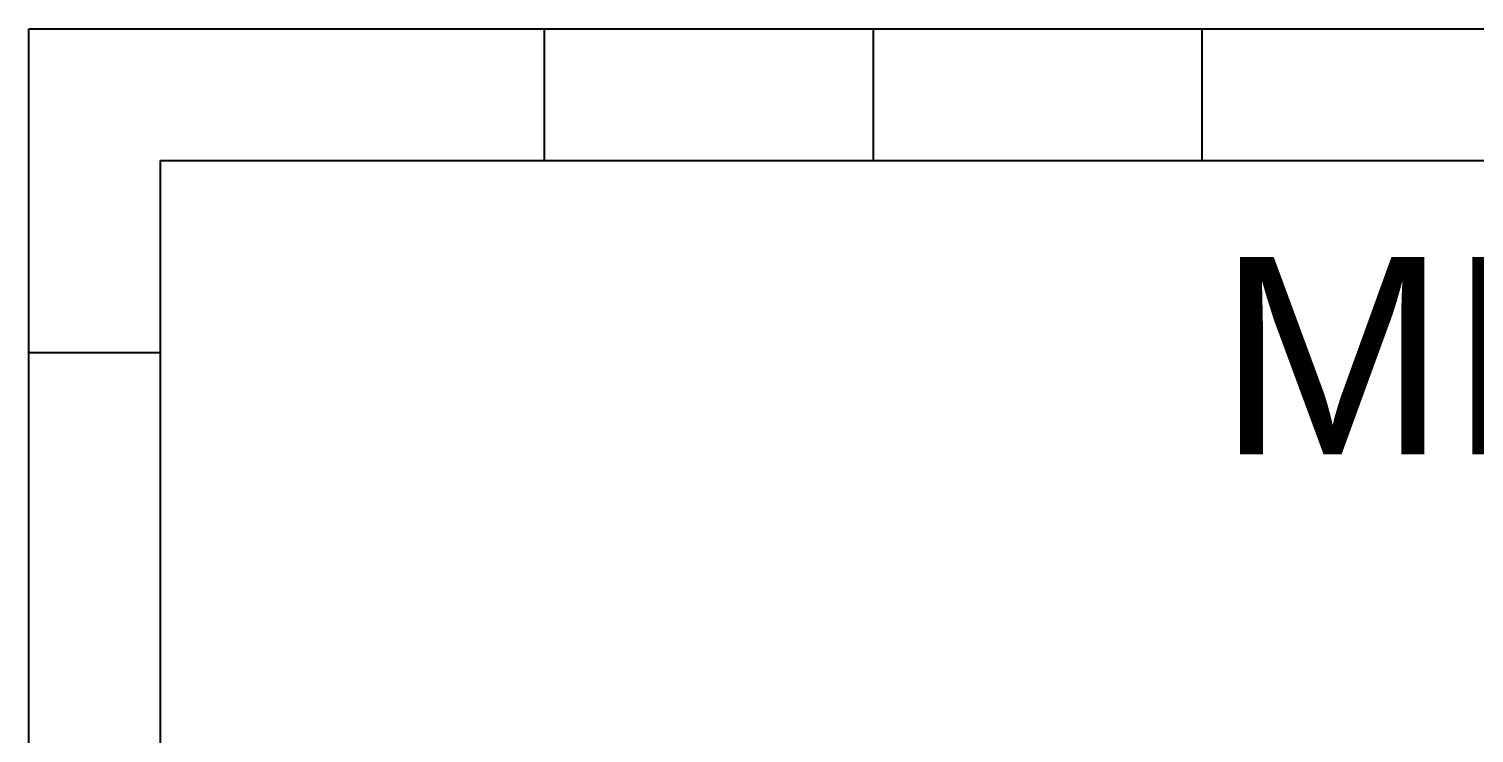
# Model space of a CAD drawing. Header units: millimetres. Extents: x 3561 to 10128, y 166 to 5150.
# Drawn here: x 3561 to 5758, y 4080 to 5150 of the extents above; entities that cross this region are included whole.
import ezdxf

# ---------------------------------------------------------------- set-up
doc = ezdxf.new("R2010")
doc.units = ezdxf.units.MM
doc.styles.get("Standard").update_dxf_attribs({"font": 'arial.ttf'})

msp = doc.modelspace()

# ---------------------------------------------------------------- linework, layer by layer
for p, q in [((4344.915, 4950.165), (4344.915, 5150.165)), ((4844.915, 4950.165), (4844.915, 5150.165)), ((5344.915, 4950.165), (5344.915, 5150.165)), ((3761.401, 4657.885), (3561.401, 4657.885))]:
    msp.add_line(p, q)
for points in [[(3561.401, 5150.165), (10128.429, 5150.165), (10128.429, 165.604), (3561.401, 165.604)], [(3761.401, 4950.165), (9928.429, 4950.165), (9928.429, 365.604), (3761.401, 365.604)]]:
    msp.add_lwpolyline(points, close=True)

# ---------------------------------------------------------------- texts
at = {"color": 2, "true_color": 0xf1eb1f}
msp.add_text('        MINI PROJECT', height=300, dxfattribs=at).set_placement((4436.376, 4503.409))

doc.saveas('drawing.dxf')
